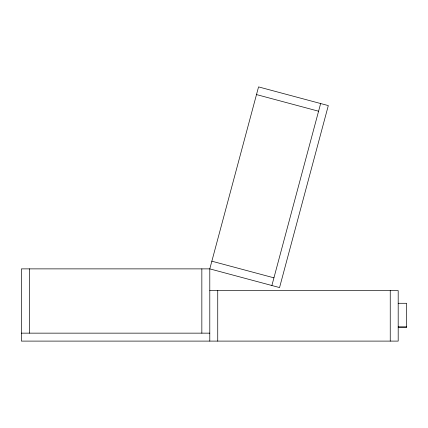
<?xml version="1.0" encoding="UTF-8"?>
<svg xmlns="http://www.w3.org/2000/svg" width="428" height="428" viewBox="0 0 428 428"><rect width="100%" height="100%" fill="white"/><g stroke="black" fill="none" stroke-linecap="round" stroke-linejoin="round"><path stroke-width="0.64" d="M271.876 285.513L320.636 103.539M209.795 290.601L398.19 290.601L398.19 341.1L21.4 341.1L21.4 268.875L209.795 268.875L279.554 287.568L328.313 105.593L258.555 86.9L209.795 268.875L209.795 341.1M398.19 303.286L406.6 303.286L406.6 327.58L398.19 327.58M398.19 326.837L406.6 326.837M21.4 333.15L209.795 333.15M256.495 94.577L318.582 111.216M211.849 261.198L273.936 277.836M390.24 290.601L390.24 341.1M217.74 290.601L217.74 341.1M201.845 268.875L201.845 333.15M29.35 268.875L29.35 333.15"/></g></svg>
